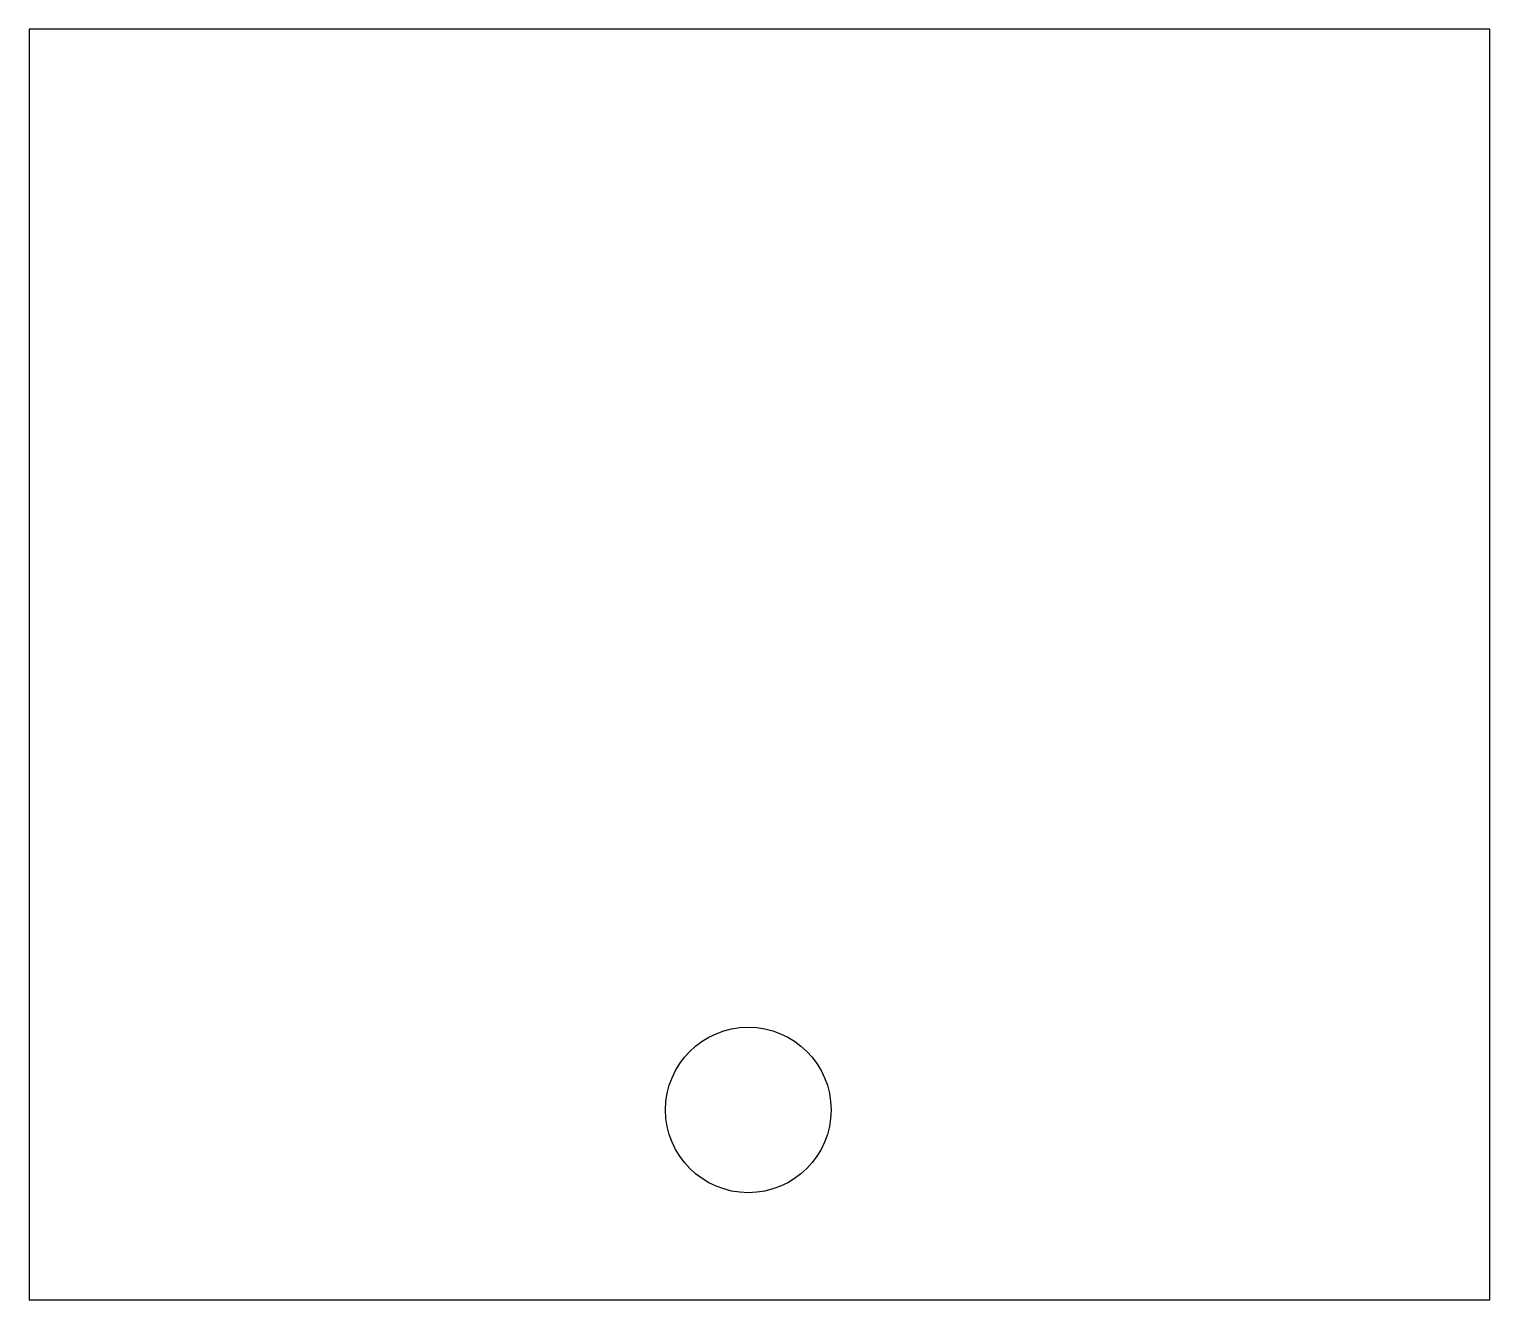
# Model space of a CAD drawing. Header units: millimetres. Extents: x 0 to 30, y 0 to 26.1.
import ezdxf

# ---------------------------------------------------------------- set-up
doc = ezdxf.new("R2010")
doc.units = ezdxf.units.MM
doc.layers.add('HOLES', color=7, linetype='Continuous')
doc.layers.add('OUTLINE', color=7, linetype='Continuous')

msp = doc.modelspace()

# ---------------------------------------------------------------- linework, layer by layer
at = {"layer": 'HOLES'}
msp.add_circle((14.77, 3.9), 1.7, dxfattribs=at)
at = {"layer": 'OUTLINE'}
msp.add_lwpolyline([(0, 0), (30, 0), (30, 26.1), (0, 26.1)], close=True, dxfattribs=at)

doc.saveas('drawing.dxf')
